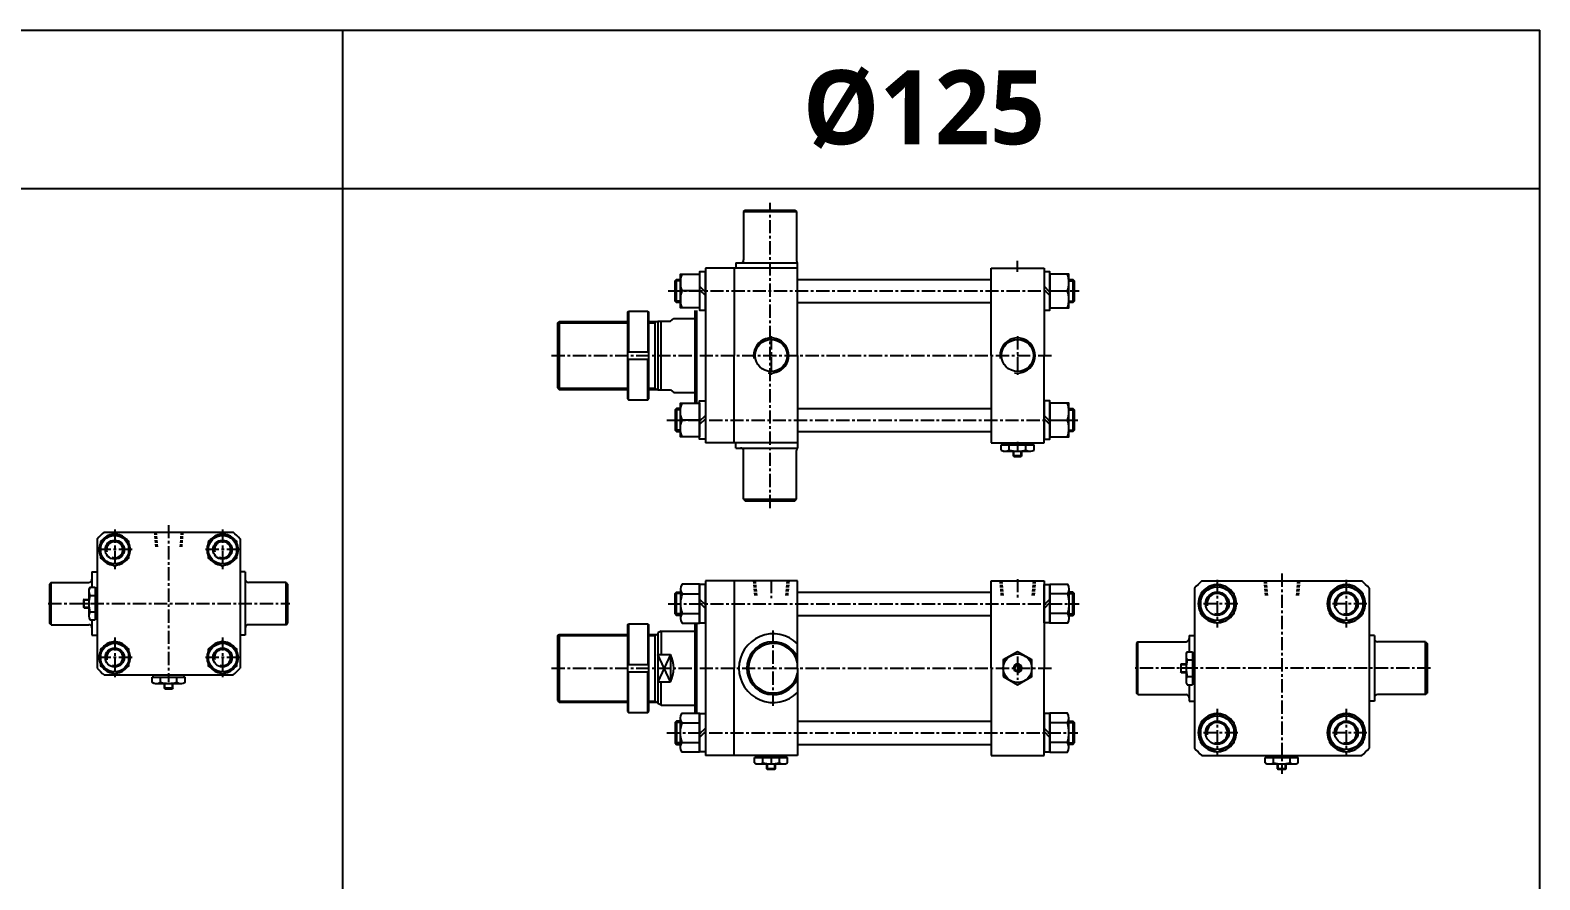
# Model space of a CAD drawing. Extents: x -819 to 4840, y 0 to 3452.
# Drawn here: x 3413 to 4840, y 2649 to 3452 of the extents above; entities that cross this region are included whole.
import ezdxf

# ---------------------------------------------------------------- set-up
doc = ezdxf.new("R2010")
doc.units = 0
doc.header["$LTSCALE"] = 10
doc.header["$MEASUREMENT"] = 0
doc.linetypes.add('CENTER', pattern=[2, 1.25, -0.25, 0.25, -0.25])
doc.linetypes.add('HIDDEN', pattern=[0.375, 0.25, -0.125])
doc.layers.get('0').update_dxf_attribs({"linetype": 'CONTINUOUS'})
doc.layers.get('DEFPOINTS').update_dxf_attribs({"linetype": 'CONTINUOUS'})
for name, color, linetype in [('CENTER', 1, 'CENTER'), ('Line', 7, 'CONTINUOUS'), ('ML', 7, 'CONTINUOUS'), ('THIN', 3, 'CONTINUOUS')]:
    doc.layers.add(name, color=color, linetype=linetype)
doc.styles.add('문자', font='romans.shx')

msp = doc.modelspace()

# ---------------------------------------------------------------- linework, layer by layer
for p, q in [((0, 3452.3), (4840.2, 3452.3)), ((3708.6, 1845.5), (3708.6, 3452.3)), ((4840.2, 1845.5), (4840.2, 3452.3)), ((4840.2, 3302.3), (0, 3302.3))]:
    msp.add_line(p, q)
at = {"color": 7, "linetype": 'Continuous'}
for p, q in [((4330.9, 3055.2), (4330.9, 3060.2)), ((4330.9, 3060.2), (4337.2, 3060.2)), ((4331.9, 3060.2), (4331.9, 3062.2)), ((4331.9, 3062.2), (4361.1, 3062.2)), ((4337.2, 3060.2), (4362.1, 3060.2)), ((4338.7, 3055.2), (4338.7, 3060.2)), ((4342.5, 3054.4), (4342.5, 3054.4)), ((4354.3, 3055.2), (4354.3, 3060.2)), ((4361.1, 3060.2), (4361.1, 3062.2)), ((4362.1, 3055.2), (4362.1, 3060.2)), ((4334.1, 3054.2), (4358.9, 3054.2)), ((4342.5, 3049.7), (4342.5, 3054.2)), ((4342.5, 3049.7), (4343, 3049.2)), ((4350.5, 3049.7), (4342.5, 3049.7)), ((4343, 3049.2), (4350, 3049.2)), ((4350.5, 3049.7), (4350, 3049.2)), ((4350.5, 3049.7), (4350.5, 3054.2)), ((3463.9, 2914.1), (3463.4, 2913.6)), ((3463.4, 2913.6), (3463.4, 2906.6)), ((3463.9, 2914.1), (3468.4, 2914.1)), ((3463.9, 2906.1), (3463.9, 2914.1)), ((3468.4, 2922.6), (3468.4, 2897.7)), ((3468.6, 2914.1), (3468.6, 2914.1)), ((3469.3, 2925.7), (3474.4, 2925.7)), ((3469.3, 2917.9), (3474.4, 2917.9)), ((3474.4, 2925.7), (3474.4, 2919.4)), ((3474.4, 2924.7), (3476.4, 2924.7)), ((3474.4, 2919.4), (3474.4, 2894.6)), ((3476.4, 2924.7), (3476.4, 2895.6)), ((3463.9, 2906.1), (3463.4, 2906.6)), ((3463.9, 2906.1), (3468.4, 2906.1)), ((3469.3, 2902.4), (3474.4, 2902.4)), ((3469.3, 2894.6), (3474.4, 2894.6)), ((3474.4, 2895.6), (3476.4, 2895.6)), ((4505.8, 2861.4), (4505.8, 2836.6)), ((4506.8, 2864.6), (4511.8, 2864.6)), ((4506.8, 2856.8), (4511.8, 2856.8)), ((4511.8, 2864.6), (4511.8, 2858.3)), ((4511.8, 2863.6), (4513.8, 2863.6)), ((4511.8, 2858.3), (4511.8, 2833.4)), ((4513.8, 2863.6), (4513.8, 2834.4)), ((3528.3, 2835.6), (3528.3, 2840.6)), ((3528.3, 2840.6), (3534.6, 2840.6)), ((3529.3, 2840.6), (3529.3, 2842.6)), ((3529.3, 2842.6), (3558.5, 2842.6)), ((3534.6, 2840.6), (3559.5, 2840.6)), ((3536.1, 2835.6), (3536.1, 2840.6)), ((3551.7, 2835.6), (3551.7, 2840.6)), ((3558.5, 2840.6), (3558.5, 2842.6)), ((3559.5, 2835.6), (3559.5, 2840.6)), ((4501.3, 2853), (4500.8, 2852.5)), ((4500.8, 2852.5), (4500.8, 2845.5)), ((4501.3, 2845), (4500.8, 2845.5)), ((4501.3, 2853), (4505.8, 2853)), ((4501.3, 2845), (4501.3, 2853)), ((4501.3, 2845), (4505.8, 2845)), ((4506.1, 2853), (4506.1, 2853)), ((4506.8, 2841.2), (4511.8, 2841.2)), ((3531.5, 2834.6), (3556.3, 2834.6)), ((3539.9, 2834.9), (3539.9, 2834.9)), ((3539.9, 2830.1), (3539.9, 2834.6)), ((3539.9, 2830.1), (3540.4, 2829.6)), ((3547.9, 2830.1), (3539.9, 2830.1)), ((3540.4, 2829.6), (3547.4, 2829.6)), ((3547.9, 2830.1), (3547.4, 2829.6)), ((3547.9, 2830.1), (3547.9, 2834.6)), ((4506.8, 2833.4), (4511.8, 2833.4)), ((4511.8, 2834.4), (4513.8, 2834.4)), ((4097.9, 2759.5), (4097.9, 2764.5)), ((4097.9, 2764.5), (4104.2, 2764.5)), ((4098.9, 2764.5), (4098.9, 2766.5)), ((4098.9, 2766.5), (4128.1, 2766.5)), ((4101.1, 2758.5), (4125.9, 2758.5)), ((4104.2, 2764.5), (4129.1, 2764.5)), ((4105.7, 2759.5), (4105.7, 2764.5)), ((4109.5, 2758.8), (4109.5, 2758.8)), ((4109.5, 2754), (4109.5, 2758.5)), ((4117.5, 2754), (4117.5, 2758.5)), ((4121.3, 2759.5), (4121.3, 2764.5)), ((4128.1, 2764.5), (4128.1, 2766.5)), ((4129.1, 2759.5), (4129.1, 2764.5)), ((4580.7, 2759.5), (4580.7, 2764.5)), ((4580.7, 2764.5), (4587.1, 2764.5)), ((4581.7, 2764.5), (4581.7, 2766.5)), ((4581.7, 2766.5), (4610.9, 2766.5)), ((4583.9, 2758.5), (4608.7, 2758.5)), ((4587.1, 2764.5), (4611.9, 2764.5)), ((4588.5, 2759.5), (4588.5, 2764.5)), ((4592.3, 2758.8), (4592.3, 2758.8)), ((4592.3, 2754), (4592.3, 2758.5)), ((4600.3, 2754), (4600.3, 2758.5)), ((4604.1, 2759.5), (4604.1, 2764.5)), ((4610.9, 2764.5), (4610.9, 2766.5)), ((4611.9, 2759.5), (4611.9, 2764.5)), ((4109.5, 2754), (4110, 2753.5)), ((4117.5, 2754), (4109.5, 2754)), ((4110, 2753.5), (4117, 2753.5)), ((4117.5, 2754), (4117, 2753.5)), ((4592.3, 2754), (4592.8, 2753.5)), ((4600.3, 2754), (4592.3, 2754)), ((4592.8, 2753.5), (4599.8, 2753.5)), ((4600.3, 2754), (4599.8, 2753.5))]:
    msp.add_line(p, q, dxfattribs=at)
for points in [[(4333, 2841.2), (4346.5, 2833.4), (4360, 2841.2), (4360, 2856.8), (4346.5, 2864.6), (4333, 2856.8)], [(4345, 2851.5), (4343.6, 2849), (4345, 2846.5), (4347.9, 2846.5), (4349.4, 2849), (4347.9, 2851.5)]]:
    msp.add_lwpolyline(points, close=True, dxfattribs=at)
for radius in [13.5, 3.5]:
    msp.add_circle((4346.5, 2849), radius, dxfattribs=at)
for centre, radius, start, end in [((4334.1, 3059.8), 5.62, 235.6158, 270), ((4334.8, 3062.4), 8.22, 241.7006, 298.2994), ((4346.5, 3085.5), 31.3, 255.6172, 270.0141), ((4346.5, 3085.5), 31.3, 269.9859, 284.3828), ((4358.2, 3062.4), 8.22, 241.7006, 298.2994), ((3474, 2922.6), 5.62, 145.6158, 180), ((3476.6, 2921.8), 8.22, 151.7006, 208.2994), ((3499.7, 2910.2), 31.3, 165.6172, 180.0141), ((3499.7, 2910.1), 31.3, 179.9859, 194.3828), ((3476.6, 2898.5), 8.22, 151.7006, 208.2994), ((4511.4, 2861.4), 5.62, 145.6158, 180), ((4514, 2860.7), 8.22, 151.7006, 208.2994), ((4537.2, 2849), 31.3, 165.6172, 180.0141), ((4537.2, 2849), 31.3, 179.9859, 194.3828), ((4514, 2837.3), 8.22, 151.7006, 208.2994), ((3531.5, 2840.3), 5.62, 235.6158, 270), ((3532.2, 2842.9), 8.22, 241.7006, 298.2994), ((3543.9, 2866), 31.3, 255.6172, 270.0141), ((3543.9, 2866), 31.3, 269.9859, 284.3828), ((3555.6, 2842.9), 8.22, 241.7006, 298.2994), ((4101.1, 2764.1), 5.62, 235.6158, 270), ((4101.8, 2766.7), 8.22, 241.7006, 298.2994), ((4113.5, 2789.9), 31.3, 255.6172, 270.0141), ((4113.5, 2789.9), 31.3, 269.9859, 284.3828), ((4125.2, 2766.7), 8.22, 241.7006, 298.2994), ((4583.9, 2764.1), 5.62, 235.6158, 270), ((4584.6, 2766.7), 8.22, 241.7006, 298.2994), ((4596.3, 2789.9), 31.3, 255.6172, 270.0141), ((4596.3, 2789.9), 31.3, 269.9859, 284.3828), ((4608, 2766.7), 8.22, 241.7006, 298.2994)]:
    msp.add_arc(centre, radius, start, end, dxfattribs=at)
at = {"layer": 'CENTER'}
for p, q in [((3492.9, 2980.1), (3492.9, 2942.2)), ((3594.9, 2980.1), (3594.9, 2942.2)), ((3509.3, 2961.1), (3476.4, 2961.1)), ((3611.3, 2961.1), (3578.4, 2961.1)), ((4535.3, 2932.5), (4535.3, 2887.5)), ((4657.3, 2932.5), (4657.3, 2887.5)), ((4554.8, 2910), (4515.9, 2910)), ((4676.8, 2910), (4637.9, 2910)), ((3492.9, 2878.1), (3492.9, 2840.2)), ((3594.9, 2878.1), (3594.9, 2840.2)), ((3509.3, 2859.1), (3476.4, 2859.1)), ((3611.3, 2859.1), (3578.4, 2859.1)), ((4535.3, 2810.5), (4535.3, 2765.5)), ((4657.3, 2810.5), (4657.3, 2765.5)), ((4554.8, 2788), (4515.9, 2788)), ((4676.8, 2788), (4637.9, 2788))]:
    msp.add_line(p, q, dxfattribs=at)
at = {"layer": 'DEFPOINTS', "color": 0, "linetype": 'ByBlock'}
for p in [(3471.4, 2880.1), (3616.4, 2880.1), (4508.8, 2818), (4683.8, 2818)]:
    msp.add_point(p, dxfattribs=at)
at = {"layer": 'Line', "color": 6, "linetype": 'HIDDEN'}
for p, q in [((3530.6, 2977.6), (3531.9, 2963.6)), ((3531.8, 2977.6), (3533.1, 2963.1)), ((3555.9, 2977.6), (3554.7, 2963.1)), ((3557.1, 2977.6), (3555.9, 2963.6))]:
    msp.add_line(p, q, dxfattribs=at)
at = {"layer": 'ML', "color": 1, "linetype": 'CENTER'}
for p, q in [((4112.5, 3000.3), (4112.5, 3289)), ((4346.5, 3223.9), (4346.5, 3234.3)), ((4016.1, 3205.7), (4404.6, 3205.7)), ((4113.5, 3163), (4113.5, 3126.4)), ((4346.5, 3163), (4346.5, 3126.4)), ((3906, 3144.7), (4380.7, 3144.7)), ((4015, 3083.7), (4403.4, 3083.7)), ((4346.5, 3063), (4346.5, 3053.5)), ((3543.9, 2984.4), (3543.9, 2835.9)), ((4113.5, 2932.6), (4113.5, 2915.1)), ((4346.5, 2933.3), (4346.5, 2915)), ((4596.3, 2938.5), (4596.3, 2749)), ((3430.1, 2910.1), (3658.4, 2910.1)), ((4016.1, 2910), (4404.6, 2910)), ((4115.5, 2813.3), (4115.5, 2884.8)), ((4346.5, 2860), (4346.5, 2838)), ((3906, 2849), (4380.7, 2849)), ((4514.7, 2849), (4457.6, 2849)), ((4736.9, 2849), (4505.6, 2849)), ((4015, 2788), (4403.4, 2788)), ((4113.5, 2767.3), (4113.5, 2757.8))]:
    msp.add_line(p, q, dxfattribs=at)
at = {"layer": 'ML'}
for p, q in [((4087.5, 3280.7), (4089, 3282.2)), ((4087.5, 3280.7), (4137.5, 3280.7)), ((4087.5, 3280.7), (4087.5, 3235.2)), ((4136, 3282.2), (4137.5, 3280.7)), ((4137.5, 3280.7), (4137.5, 3234.4)), ((4051.5, 3227.2), (4051.5, 3062.2)), ((4078.5, 3227.2), (4051.5, 3227.2)), ((4078.5, 3227.2), (4078.5, 3144.7)), ((4138.5, 3227.2), (4078.5, 3227.2)), ((4080, 3232.2), (4080, 3227.2)), ((4138.5, 3227.2), (4138.5, 3232.2)), ((4138.5, 3144.7), (4138.5, 3227.2)), ((4321.5, 3144.7), (4321.5, 3227.2)), ((4321.5, 3227.2), (4371.5, 3227.2)), ((4371.5, 3227.2), (4371.5, 3144.7)), ((4024.2, 3194.7), (4024.2, 3216.7)), ((4027.9, 3219.5), (4027.9, 3191.8)), ((4395.1, 3191.8), (4395.1, 3219.5)), ((4398.7, 3216.7), (4398.7, 3194.7)), ((4045.9, 3205.7), (4029.3, 3205.7)), ((4045.9, 3210.1), (4051.5, 3204.5)), ((4045.9, 3206.9), (4051.5, 3201.3)), ((4377.1, 3204.5), (4371.5, 3210.1)), ((4377.1, 3201.3), (4371.5, 3206.9)), ((4377.1, 3205.7), (4393.6, 3205.7)), ((3977.8, 3185.7), (3978.8, 3186.7)), ((3977.8, 3185.7), (3977.8, 3103.7)), ((3978.8, 3186.7), (3978.8, 3148.2)), ((3978.8, 3186.7), (3996.8, 3186.7)), ((3996.8, 3186.7), (3996.8, 3148.2)), ((3996.8, 3186.7), (3997.8, 3185.7)), ((3997.8, 3103.7), (3997.8, 3185.7)), ((4041.5, 3187.2), (4041.5, 3099.7)), ((4043, 3187.2), (4043, 3099.7)), ((3911.5, 3175.2), (3913, 3176.7)), ((3911.5, 3175.2), (3911.5, 3114.2)), ((3913, 3176.7), (3913, 3112.7)), ((4003.5, 3176.7), (4003.5, 3112.7)), ((4006.5, 3177.2), (4006.5, 3112.2)), ((4009.5, 3112.2), (4009.5, 3177.2)), ((4018.5, 3177.2), (4021.5, 3179.7)), ((3977.8, 3148.2), (3997.8, 3148.2)), ((3977.8, 3141.2), (3997.8, 3141.2)), ((3978.8, 3102.7), (3978.8, 3141.2)), ((3996.8, 3102.7), (3996.8, 3141.2)), ((4078.5, 3062.2), (4078.5, 3144.7)), ((4138.5, 3144.7), (4138.5, 3062.2)), ((4321.5, 3144.7), (4321.5, 3062.2)), ((4371.5, 3062.2), (4371.5, 3144.7)), ((3911.5, 3114.2), (3913, 3112.7)), ((4018.5, 3112.2), (4021.5, 3109.7)), ((3977.8, 3103.7), (3978.8, 3102.7)), ((3978.8, 3102.7), (3996.8, 3102.7)), ((3996.8, 3102.7), (3997.8, 3103.7)), ((4027.9, 3069.8), (4027.9, 3097.5)), ((4395.1, 3069.8), (4395.1, 3097.5)), ((4024.2, 3094.7), (4024.2, 3072.7)), ((4045.9, 3083.7), (4029.3, 3083.7)), ((4045.9, 3082.5), (4051.5, 3088.1)), ((4045.9, 3079.3), (4051.5, 3084.9)), ((4377.1, 3082.5), (4371.5, 3088.1)), ((4377.1, 3079.3), (4371.5, 3084.9)), ((4377.1, 3083.7), (4393.6, 3083.7)), ((4398.7, 3094.7), (4398.7, 3072.7)), ((4078.5, 3062.2), (4051.5, 3062.2)), ((4138.5, 3062.2), (4078.5, 3062.2)), ((4080, 3057.2), (4080, 3062.2)), ((4137.5, 3008.7), (4137.5, 3054.9)), ((4138.5, 3062.2), (4138.5, 3057.2)), ((4321.5, 3062.2), (4371.5, 3062.2)), ((4087.5, 3008.7), (4087.5, 3054.2)), ((4087.5, 3008.7), (4089, 3007.2)), ((4087.5, 3008.7), (4137.5, 3008.7)), ((4136, 3007.2), (4137.5, 3008.7)), ((3476.4, 2971.2), (3476.4, 2849.1)), ((3482.8, 2977.6), (3604.9, 2977.6)), ((3611.4, 2971.2), (3611.4, 2849.1)), ((3471.4, 2940.1), (3471.4, 2925.7)), ((3471.4, 2940.1), (3475.9, 2940.1)), ((3616.4, 2940.1), (3611.9, 2940.1)), ((3616.4, 2940.1), (3616.4, 2880.1)), ((3432.9, 2930.1), (3431.4, 2928.6)), ((3431.4, 2928.6), (3431.4, 2891.6)), ((3432.9, 2930.1), (3468.4, 2930.1)), ((3432.9, 2890.1), (3432.9, 2930.1)), ((3654.9, 2930.1), (3619.4, 2930.1)), ((3654.9, 2890.1), (3654.9, 2930.1)), ((3654.9, 2930.1), (3656.4, 2928.6)), ((3656.4, 2928.6), (3656.4, 2891.6)), ((4078.5, 2931.5), (4051.5, 2931.5)), ((4051.5, 2931.5), (4051.5, 2766.5)), ((4138.5, 2931.5), (4078.5, 2931.5)), ((4078.5, 2931.5), (4078.5, 2849)), ((4138.5, 2849), (4138.5, 2931.5)), ((4321.5, 2931.5), (4371.5, 2931.5)), ((4321.5, 2849), (4321.5, 2931.5)), ((4371.5, 2931.5), (4371.5, 2849)), ((4520.6, 2931.5), (4672.1, 2931.5)), ((4024.2, 2899), (4024.2, 2921)), ((4027.9, 2923.9), (4027.9, 2896.1)), ((4029.3, 2919.2), (4045.9, 2919.2)), ((4045.9, 2914.4), (4051.5, 2908.8)), ((4377.1, 2914.4), (4371.5, 2908.8)), ((4393.6, 2919.2), (4377.1, 2919.2)), ((4395.1, 2923.9), (4395.1, 2896.1)), ((4398.7, 2899), (4398.7, 2921)), ((4513.8, 2924.8), (4513.8, 2773.3)), ((4678.8, 2924.8), (4678.8, 2773.3)), ((4029.3, 2900.8), (4045.9, 2900.8)), ((4045.9, 2911.2), (4051.5, 2905.6)), ((4377.1, 2911.2), (4371.5, 2905.6)), ((4393.6, 2900.8), (4377.1, 2900.8)), ((3432.9, 2890.1), (3431.4, 2891.6)), ((3432.9, 2890.1), (3468.4, 2890.1)), ((3471.4, 2894.6), (3471.4, 2880.1)), ((3654.9, 2890.1), (3619.4, 2890.1)), ((3654.9, 2890.1), (3656.4, 2891.6)), ((3977.8, 2890), (3978.8, 2891)), ((3977.8, 2890), (3977.8, 2808)), ((3978.8, 2891), (3996.8, 2891)), ((3978.8, 2891), (3978.8, 2852.5)), ((3996.8, 2891), (3997.8, 2890)), ((3996.8, 2891), (3996.8, 2852.5)), ((3997.8, 2808), (3997.8, 2890)), ((4009.5, 2884), (4006.5, 2882.3)), ((4009.5, 2884), (4009.5, 2862)), ((4041.5, 2891.5), (4041.5, 2806.5)), ((4043, 2891.5), (4043, 2806.5)), ((3471.4, 2880.1), (3475.9, 2880.1)), ((3616.4, 2880.1), (3611.9, 2880.1)), ((3911.5, 2879.5), (3913, 2881)), ((3911.5, 2879.5), (3911.5, 2818.5)), ((3913, 2881), (3913, 2817)), ((4003.5, 2881), (4003.5, 2817)), ((4006.5, 2882.3), (4006.5, 2815.7)), ((4460.3, 2874), (4458.8, 2872.5)), ((4458.8, 2872.5), (4458.8, 2825.5)), ((4460.3, 2874), (4505.8, 2874)), ((4460.3, 2824), (4460.3, 2874)), ((4508.8, 2880), (4508.8, 2864.6)), ((4508.8, 2880), (4513.3, 2880)), ((4683.8, 2880), (4679.3, 2880)), ((4683.8, 2880), (4683.8, 2818)), ((4732.3, 2874), (4686.8, 2874)), ((4732.3, 2824), (4732.3, 2874)), ((4732.3, 2874), (4733.8, 2872.5)), ((4733.8, 2872.5), (4733.8, 2825.5)), ((4006.5, 2862), (4018.5, 2862)), ((4018.5, 2862), (4018.5, 2836)), ((3482.8, 2842.6), (3604.9, 2842.6)), ((3977.8, 2852.5), (3997.8, 2852.5)), ((3977.8, 2845.5), (3997.8, 2845.5)), ((3978.8, 2807), (3978.8, 2845.5)), ((3996.8, 2807), (3996.8, 2845.5)), ((4078.5, 2766.5), (4078.5, 2849)), ((4138.5, 2849), (4138.5, 2766.5)), ((4321.5, 2849), (4321.5, 2766.5)), ((4371.5, 2766.5), (4371.5, 2849)), ((4006.5, 2836), (4018.5, 2836)), ((4009.5, 2814), (4009.5, 2836)), ((4508.8, 2833.4), (4508.8, 2818)), ((3911.5, 2818.5), (3913, 2817)), ((4009.5, 2814), (4006.5, 2815.7)), ((4460.3, 2824), (4458.8, 2825.5)), ((4460.3, 2824), (4505.8, 2824)), ((4508.8, 2818), (4513.3, 2818)), ((4683.8, 2818), (4679.3, 2818)), ((4732.3, 2824), (4686.8, 2824)), ((4732.3, 2824), (4733.8, 2825.5)), ((3977.8, 2808), (3978.8, 2807)), ((3978.8, 2807), (3996.8, 2807)), ((3996.8, 2807), (3997.8, 2808)), ((4024.2, 2799), (4024.2, 2777)), ((4027.9, 2774.1), (4027.9, 2801.9)), ((4395.1, 2774.1), (4395.1, 2801.9)), ((4398.7, 2799), (4398.7, 2777)), ((4029.3, 2797.2), (4045.9, 2797.2)), ((4045.9, 2786.8), (4051.5, 2792.4)), ((4045.9, 2783.6), (4051.5, 2789.2)), ((4377.1, 2786.8), (4371.5, 2792.4)), ((4377.1, 2783.6), (4371.5, 2789.2)), ((4393.6, 2797.2), (4377.1, 2797.2)), ((4029.3, 2778.8), (4045.9, 2778.8)), ((4393.6, 2778.8), (4377.1, 2778.8)), ((4078.5, 2766.5), (4051.5, 2766.5)), ((4138.5, 2766.5), (4078.5, 2766.5)), ((4321.5, 2766.5), (4371.5, 2766.5)), ((4520.6, 2766.5), (4672.1, 2766.5))]:
    msp.add_line(p, q, dxfattribs=at)
at = {"layer": 'ML', "color": 7, "linetype": 'Continuous'}
for p, q in [((4089, 3282.2), (4136, 3282.2)), ((4080, 3232.2), (4138.5, 3232.2)), ((4138.5, 3216.7), (4321.5, 3216.7)), ((4138.5, 3194.7), (4321.5, 3194.7)), ((3913, 3176.7), (3977.8, 3176.7)), ((3997.8, 3176.7), (4006.5, 3176.7)), ((4006.5, 3177.2), (4018.5, 3177.2)), ((4021.5, 3179.7), (4041.5, 3179.7)), ((3913, 3112.7), (3977.8, 3112.7)), ((3997.8, 3112.7), (4006.5, 3112.7)), ((4006.5, 3112.2), (4018.5, 3112.2)), ((4021.5, 3109.7), (4041.5, 3109.7)), ((4138.5, 3094.7), (4321.5, 3094.7)), ((4138.5, 3072.7), (4321.5, 3072.7)), ((4080, 3057.2), (4138.5, 3057.2)), ((4089, 3007.2), (4136, 3007.2)), ((4138.5, 2921), (4321.5, 2921)), ((4138.5, 2899), (4321.5, 2899)), ((4009.5, 2884), (4041.5, 2884)), ((3913, 2881), (3977.8, 2881)), ((3997.8, 2881), (4006.5, 2881)), ((3913, 2817), (3977.8, 2817)), ((3997.8, 2817), (4006.5, 2817)), ((4009.5, 2814), (4041.5, 2814)), ((4138.5, 2799), (4321.5, 2799)), ((4138.5, 2777), (4321.5, 2777))]:
    msp.add_line(p, q, dxfattribs=at)
at = {"layer": 'ML', "color": 2, "linetype": 'Continuous'}
for p, q in [((3912, 3175.7), (3977.8, 3175.7)), ((3997.8, 3175.7), (4003.5, 3175.7)), ((3912, 3113.7), (3977.8, 3113.7)), ((3997.8, 3113.7), (4003.5, 3113.7)), ((3912, 2880), (3977.8, 2880)), ((3997.8, 2880), (4003.5, 2880)), ((3912, 2818), (3977.8, 2818)), ((3997.8, 2818), (4003.5, 2818))]:
    msp.add_line(p, q, dxfattribs=at)
at = {"layer": 'ML', "color": 2}
for p, q in [((4003.5, 3175.7), (4005.2, 3176.7)), ((4003.5, 3113.7), (4005.2, 3112.7)), ((4343, 3054.4), (4343, 3054.4)), ((4343, 3049.2), (4343, 3054.2)), ((4350, 3049.2), (4350, 3054.2)), ((3463.4, 2913.6), (3468.4, 2913.6)), ((3468.6, 2913.6), (3468.6, 2913.6)), ((3463.4, 2906.6), (3468.4, 2906.6)), ((4035, 2884), (4036.3, 2884)), ((4003.5, 2880), (4005.2, 2881)), ((4018.5, 2862), (4006.5, 2836)), ((4018.5, 2836), (4006.5, 2862)), ((4500.8, 2852.5), (4505.8, 2852.5)), ((4500.8, 2845.5), (4505.8, 2845.5)), ((4506, 2852.5), (4506, 2852.5)), ((3540.4, 2834.8), (3540.4, 2834.8)), ((3540.4, 2829.6), (3540.4, 2834.6)), ((3547.4, 2829.6), (3547.4, 2834.6)), ((4003.5, 2818), (4005.2, 2817)), ((4035, 2814), (4036.3, 2814)), ((4110, 2758.7), (4110, 2758.7)), ((4110, 2753.5), (4110, 2758.5)), ((4117, 2753.5), (4117, 2758.5)), ((4592.8, 2758.7), (4592.8, 2758.7)), ((4592.8, 2753.5), (4592.8, 2758.5)), ((4599.8, 2753.5), (4599.8, 2758.5))]:
    msp.add_line(p, q, dxfattribs=at)
at = {"layer": 'ML', "color": 6, "linetype": 'HIDDEN'}
for p, q in [((4096.9, 2931.5), (4098.1, 2917.5)), ((4098.3, 2931.5), (4099.6, 2917.5)), ((4128.6, 2931.5), (4127.4, 2917.5)), ((4130.1, 2931.5), (4128.9, 2917.5)), ((4329.9, 2931.5), (4331.1, 2917.5)), ((4331.3, 2931.5), (4332.6, 2917.5)), ((4361.6, 2931.5), (4360.4, 2917.5)), ((4363.1, 2931.5), (4361.9, 2917.5)), ((4579.7, 2931.5), (4580.9, 2917.5)), ((4581.2, 2931.5), (4582.4, 2917.5)), ((4611.5, 2931.5), (4610.2, 2917.5)), ((4612.9, 2931.5), (4611.7, 2917.5))]:
    msp.add_line(p, q, dxfattribs=at)
at = {"layer": 'ML'}
for points in [[(4027.9, 3194.7), (4024.2, 3194.7), (4022.9, 3196), (4022.9, 3215.3), (4024.2, 3216.7), (4027.9, 3216.7)], [(4051.5, 3187.6), (4051.5, 3223.7), (4045.9, 3223.7), (4045.9, 3187.6), (4051.5, 3187.6)], [(4371.5, 3223.7), (4371.5, 3187.6), (4377.1, 3187.6), (4377.1, 3223.7), (4371.5, 3223.7)], [(4395.1, 3216.7), (4398.7, 3216.7), (4400.1, 3215.3), (4400.1, 3196), (4398.7, 3194.7), (4395.1, 3194.7)], [(4051.5, 3101.7), (4051.5, 3065.6), (4045.9, 3065.6), (4045.9, 3101.7), (4051.5, 3101.7)], [(4371.5, 3101.7), (4371.5, 3065.6), (4377.1, 3065.6), (4377.1, 3101.7), (4371.5, 3101.7)], [(4027.9, 3094.7), (4024.2, 3094.7), (4022.9, 3093.3), (4022.9, 3074), (4024.2, 3072.7), (4027.9, 3072.7)], [(4395.1, 3094.7), (4398.7, 3094.7), (4400.1, 3093.3), (4400.1, 3074), (4398.7, 3072.7), (4395.1, 3072.7)], [(3479.4, 2968.9), (3479.4, 2953.4), (3492.9, 2945.6), (3506.4, 2953.4), (3506.4, 2968.9), (3492.9, 2976.7), (3479.4, 2968.9)], [(3581.4, 2968.9), (3581.4, 2953.4), (3594.9, 2945.6), (3608.4, 2953.4), (3608.4, 2968.9), (3594.9, 2976.7), (3581.4, 2968.9)], [(4051.5, 2892), (4051.5, 2928.1), (4045.9, 2928.1), (4045.9, 2892), (4051.5, 2892)], [(4371.5, 2892), (4371.5, 2928.1), (4377.1, 2928.1), (4377.1, 2892), (4371.5, 2892)], [(4519.3, 2919.2), (4519.3, 2900.8), (4535.3, 2891.5), (4551.3, 2900.8), (4551.3, 2919.2), (4535.3, 2928.5), (4519.3, 2919.2)], [(4641.3, 2919.2), (4641.3, 2900.8), (4657.3, 2891.5), (4673.3, 2900.8), (4673.3, 2919.2), (4657.3, 2928.5), (4641.3, 2919.2)], [(4027.9, 2899), (4024.2, 2899), (4022.9, 2900.4), (4022.9, 2919.7), (4024.2, 2921), (4027.9, 2921)], [(4395.1, 2899), (4398.7, 2899), (4400.1, 2900.4), (4400.1, 2919.7), (4398.7, 2921), (4395.1, 2921)], [(3479.4, 2866.9), (3479.4, 2851.4), (3492.9, 2843.6), (3506.4, 2851.4), (3506.4, 2866.9), (3492.9, 2874.7), (3479.4, 2866.9)], [(3581.4, 2866.9), (3581.4, 2851.4), (3594.9, 2843.6), (3608.4, 2851.4), (3608.4, 2866.9), (3594.9, 2874.7), (3581.4, 2866.9)], [(4027.9, 2799), (4024.2, 2799), (4022.9, 2797.7), (4022.9, 2778.4), (4024.2, 2777), (4027.9, 2777)], [(4051.5, 2806.1), (4051.5, 2770), (4045.9, 2770), (4045.9, 2806.1), (4051.5, 2806.1)], [(4371.5, 2806.1), (4371.5, 2770), (4377.1, 2770), (4377.1, 2806.1), (4371.5, 2806.1)], [(4395.1, 2799), (4398.7, 2799), (4400.1, 2797.7), (4400.1, 2778.4), (4398.7, 2777), (4395.1, 2777)], [(4519.3, 2797.2), (4519.3, 2778.8), (4535.3, 2769.5), (4551.3, 2778.8), (4551.3, 2797.2), (4535.3, 2806.5), (4519.3, 2797.2)], [(4641.3, 2797.2), (4641.3, 2778.8), (4657.3, 2769.5), (4673.3, 2778.8), (4673.3, 2797.2), (4657.3, 2806.5), (4641.3, 2797.2)]]:
    msp.add_lwpolyline(points, dxfattribs=at)
for points in [[(4045.9, 3189.7), (4027.9, 3189.7), (4027.9, 3221.7), (4045.9, 3221.7)], [(4377.1, 3189.7), (4395.1, 3189.7), (4395.1, 3221.7), (4377.1, 3221.7)], [(4045.9, 3067.7), (4027.9, 3067.7), (4027.9, 3099.7), (4045.9, 3099.7)], [(4377.1, 3067.7), (4395.1, 3067.7), (4395.1, 3099.7), (4377.1, 3099.7)]]:
    msp.add_lwpolyline(points, close=True, dxfattribs=at)
for points in [[(4029.3, 3189.7, -0.178633), (4029.3, 3205.7, -0.178633), (4029.3, 3221.7)], [(4393.6, 3189.7, 0.178633), (4393.6, 3205.7, 0.178633), (4393.6, 3221.7)], [(4029.3, 3067.7, -0.178633), (4029.3, 3083.7, -0.178633), (4029.3, 3099.7)], [(4393.6, 3067.7, 0.178633), (4393.6, 3083.7, 0.178633), (4393.6, 3099.7)], [(4045.9, 2928.5), (4029.3, 2928.5, 0.309401), (4029.3, 2919.2, 0.154701), (4029.3, 2900.8, 0.309401), (4029.3, 2891.5), (4045.9, 2891.5), (4045.9, 2928.5)], [(4377.1, 2928.5), (4393.6, 2928.5, -0.309401), (4393.6, 2919.2, -0.154701), (4393.6, 2900.8, -0.309401), (4393.6, 2891.5), (4377.1, 2891.5), (4377.1, 2928.5)], [(4045.9, 2769.5), (4029.3, 2769.5, -0.309401), (4029.3, 2778.8, -0.154701), (4029.3, 2797.2, -0.309401), (4029.3, 2806.5), (4045.9, 2806.5), (4045.9, 2769.5)], [(4377.1, 2769.5), (4393.6, 2769.5, 0.309401), (4393.6, 2778.8, 0.154701), (4393.6, 2797.2, 0.309401), (4393.6, 2806.5), (4377.1, 2806.5), (4377.1, 2769.5)]]:
    msp.add_lwpolyline(points, format="xyb", dxfattribs=at)
for centre, radius in [((4113.5, 3144.7), 15.1), ((4346.5, 3144.7), 15.1), ((3492.9, 2961.1), 13.5), ((3492.9, 2961.1), 9), ((3594.9, 2961.1), 13.5), ((3594.9, 2961.1), 9), ((4535.3, 2910), 16), ((4657.3, 2910), 16), ((4535.3, 2910), 11), ((4657.3, 2910), 11), ((3492.9, 2859.1), 13.5), ((3594.9, 2859.1), 13.5), ((3492.9, 2859.1), 9), ((3594.9, 2859.1), 9), ((4535.3, 2788), 16), ((4535.3, 2788), 11), ((4657.3, 2788), 16), ((4657.3, 2788), 11)]:
    msp.add_circle(centre, radius, dxfattribs=at)
for centre, radius, start, end in [((4084.5, 3235.2), 3, 270, 0), ((4140.5, 3234.4), 3, 180, 228.1897), ((4084.5, 3054.2), 3, 0, 90), ((4140.5, 3054.9), 3, 131.8103, 180), ((3543.9, 2910.1), 91, 132.1186, 137.8814), ((3492.9, 2961.1), 14.8, 95.8059, 144.1941), ((3492.9, 2961.1), 14.8, 35.8059, 84.1941), ((3594.9, 2961.1), 14.8, 95.8059, 144.1941), ((3594.9, 2961.1), 14.8, 35.8059, 84.1941), ((3543.9, 2910.1), 91, 42.1186, 47.8814), ((3492.9, 2961.1), 14.8, 155.8059, 204.1941), ((3492.9, 2961.1), 14.8, 335.8059, 24.1941), ((3594.9, 2961.1), 14.8, 155.8059, 204.1941), ((3594.9, 2961.1), 14.8, 335.8059, 24.1941), ((3475.9, 2940.6), 0.5, 270, 0), ((3492.9, 2961.1), 14.8, 215.8059, 264.1941), ((3492.9, 2961.1), 14.8, 275.8059, 324.1941), ((3594.9, 2961.1), 14.8, 215.8059, 264.1941), ((3594.9, 2961.1), 14.8, 275.8059, 324.1941), ((3611.9, 2940.6), 0.5, 180, 270), ((3468.4, 2933.1), 3, 270, 0), ((3619.4, 2933.1), 3, 180, 270), ((4596.3, 2849), 112, 132.5568, 137.4432), ((4535.3, 2910), 18, 92.4276, 147.5724), ((4535.3, 2910), 18, 32.4276, 87.5724), ((4657.3, 2910), 18, 92.4276, 147.5724), ((4657.3, 2910), 18, 32.4276, 87.5724), ((4596.3, 2849), 112, 42.5568, 47.4432), ((4535.3, 2910), 18, 152.4276, 207.5724), ((4535.3, 2910), 18, 332.4276, 27.5724), ((4657.3, 2910), 18, 152.4276, 207.5724), ((4657.3, 2910), 18, 332.4276, 27.5724), ((4535.3, 2910), 18, 212.4276, 267.5724), ((4535.3, 2910), 18, 272.4276, 327.5724), ((4657.3, 2910), 18, 212.4276, 267.5724), ((4657.3, 2910), 18, 272.4276, 327.5724), ((3468.4, 2887.1), 3, 0, 90), ((3619.4, 2887.1), 3, 90, 180), ((3475.9, 2879.6), 0.5, 0, 90), ((3492.9, 2859.1), 14.8, 95.8059, 144.1941), ((3492.9, 2859.1), 14.8, 35.8059, 84.1941), ((3594.9, 2859.1), 14.8, 95.8059, 144.1941), ((3594.9, 2859.1), 14.8, 35.8059, 84.1941), ((3611.9, 2879.6), 0.5, 90, 180), ((4115.5, 2849), 32.5, 44.9525, 315.0475), ((4115.5, 2849), 25, 23.0739, 336.9261), ((4115.5, 2849), 23.5, 11.8403, 348.1597), ((4505.8, 2877), 3, 270, 0), ((4513.3, 2880.5), 0.5, 270, 0), ((4679.3, 2880.5), 0.5, 180, 270), ((4686.8, 2877), 3, 180, 270), ((3492.9, 2859.1), 14.8, 155.8059, 204.1941), ((3492.9, 2859.1), 14.8, 335.8059, 24.1941), ((3594.9, 2859.1), 14.8, 155.8059, 204.1941), ((3594.9, 2859.1), 14.8, 335.8059, 24.1941), ((3991.8, 2849), 29.6, 333.9922, 26.0078), ((3543.9, 2910.1), 91, 222.1186, 227.8814), ((3492.9, 2859.1), 14.8, 215.8059, 264.1941), ((3492.9, 2859.1), 14.8, 275.8059, 324.1941), ((3594.9, 2859.1), 14.8, 215.8059, 264.1941), ((3594.9, 2859.1), 14.8, 275.8059, 324.1941), ((3543.9, 2910.1), 91, 312.1186, 317.8814), ((4505.8, 2821), 3, 0, 90), ((4513.3, 2817.5), 0.5, 0, 90), ((4679.3, 2817.5), 0.5, 90, 180), ((4686.8, 2821), 3, 90, 180), ((4535.3, 2788), 18, 92.4276, 147.5724), ((4535.3, 2788), 18, 32.4276, 87.5724), ((4657.3, 2788), 18, 92.4276, 147.5724), ((4657.3, 2788), 18, 32.4276, 87.5724), ((4535.3, 2788), 18, 152.4276, 207.5724), ((4535.3, 2788), 18, 332.4276, 27.5724), ((4657.3, 2788), 18, 152.4276, 207.5724), ((4657.3, 2788), 18, 332.4276, 27.5724), ((4596.3, 2849), 112, 222.5568, 227.4432), ((4535.3, 2788), 18, 212.4276, 267.5724), ((4535.3, 2788), 18, 272.4276, 327.5724), ((4657.3, 2788), 18, 212.4276, 267.5724), ((4657.3, 2788), 18, 272.4276, 327.5724), ((4596.3, 2849), 112, 312.5568, 317.4432)]:
    msp.add_arc(centre, radius, start, end, dxfattribs=at)
at = {"layer": 'ML', "color": 2}
for centre, radius, start, end in [((4113.5, 3144.7), 16.6, 259.7841, 189.9064), ((4346.5, 3144.7), 16.6, 259.7841, 189.9064), ((3492.9, 2961.1), 7.65, 249.1019, 195.5471), ((3594.9, 2961.1), 7.65, 246.2459, 196.5671), ((4535.3, 2910), 9.65, 254.5871, 191.1), ((4657.3, 2910), 9.65, 254.5871, 191.1), ((3492.9, 2859.1), 7.65, 251.7275, 197.5028), ((3594.9, 2859.1), 7.65, 249.7964, 194.4891), ((4346.5, 2849), 4, 270, 180), ((4535.3, 2788), 9.65, 254.5871, 191.1), ((4657.3, 2788), 9.65, 254.5871, 191.1)]:
    msp.add_arc(centre, radius, start, end, dxfattribs=at)
at = {"layer": 'THIN', "color": 2}
for p, q in [((4027.9, 3215.3), (4022.9, 3215.3)), ((4395.1, 3215.3), (4400.1, 3215.3)), ((4027.9, 3196), (4022.9, 3196)), ((4395.1, 3196), (4400.1, 3196)), ((4027.9, 3093.3), (4022.9, 3093.3)), ((4395.1, 3093.3), (4400.1, 3093.3)), ((4027.9, 3074), (4022.9, 3074)), ((4395.1, 3074), (4400.1, 3074)), ((4027.9, 2919.7), (4022.9, 2919.7)), ((4395.1, 2919.7), (4400.1, 2919.7)), ((4027.9, 2900.4), (4022.9, 2900.4)), ((4395.1, 2900.4), (4400.1, 2900.4)), ((4027.9, 2797.7), (4022.9, 2797.7)), ((4395.1, 2797.7), (4400.1, 2797.7)), ((4027.9, 2778.4), (4022.9, 2778.4)), ((4395.1, 2778.4), (4400.1, 2778.4))]:
    msp.add_line(p, q, dxfattribs=at)

# ---------------------------------------------------------------- texts
at = {"insert": (4143.4, 3414.4), "char_height": 70, "attachment_point": 1, "style": '문자'}
msp.add_mtext_dynamic_manual_height_columns('{\\fMalgun Gothic|b1|i0|c129|p50;%%C125}', width=124.533, gutter_width=16, heights=[-75.6], dxfattribs=at)

doc.saveas('drawing.dxf')
